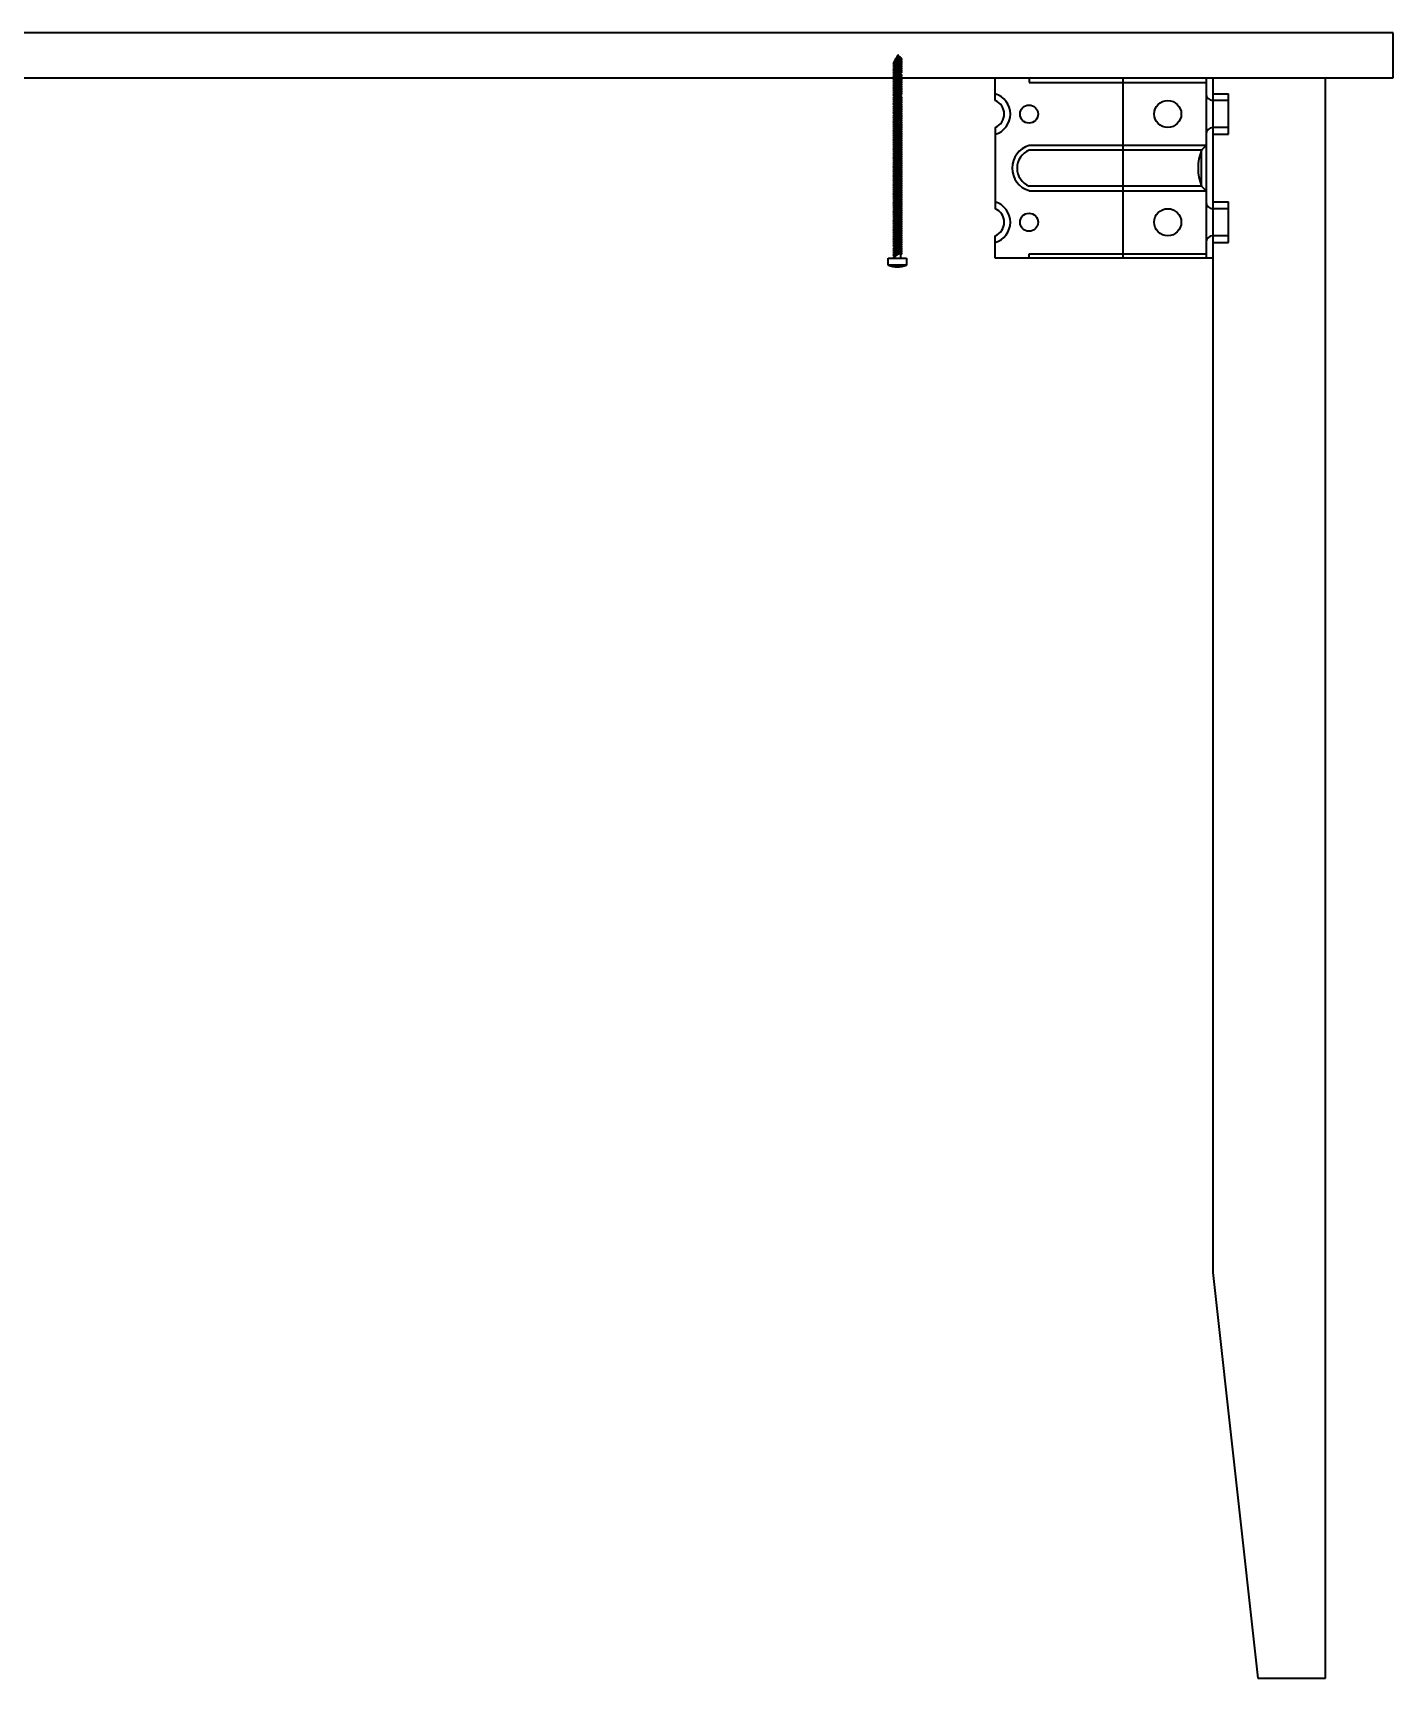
# Model space of a CAD drawing. Header units: millimetres. Extents: x 580 to 8071, y -310 to 9213.
# Drawn here: x 3863 to 4467, y 682 to 1412 of the extents above; entities that cross this region are included whole.
import ezdxf

# ---------------------------------------------------------------- set-up
doc = ezdxf.new("R2010")
doc.units = ezdxf.units.MM
doc.layers.add('IF-DETL', color=4, linetype='Continuous', lineweight=35)
doc.layers.add('IF-FURN', color=7, linetype='Continuous', lineweight=35)

msp = doc.modelspace()

# ---------------------------------------------------------------- linework, layer by layer
at = {"layer": 'IF-DETL'}
for p, q in [((4247.04, 1401.8), (4246.23, 1400.16)), ((4247.75, 1400.66), (4247.04, 1401.8)), ((4245.28, 1398.04), (4246.01, 1399.67)), ((4248.28, 1399.84), (4248.28, 1400.34)), ((4248.28, 1398.84), (4248.28, 1399.5)), ((4248.28, 1397.84), (4248.28, 1398.5)), ((4248.28, 1396.84), (4248.28, 1397.5)), ((4248.28, 1395.84), (4248.28, 1396.5)), ((4248.28, 1394.84), (4248.28, 1395.5)), ((4248.28, 1393.84), (4248.28, 1394.5)), ((4248.28, 1392.84), (4248.28, 1393.5)), ((4248.28, 1391.84), (4248.28, 1392.5)), ((4248.28, 1390.84), (4248.28, 1391.5)), ((4248.28, 1389.84), (4248.28, 1390.5)), ((4248.28, 1388.84), (4248.28, 1389.5)), ((4248.28, 1387.84), (4248.28, 1388.5)), ((4248.28, 1386.84), (4248.28, 1387.5)), ((4248.28, 1385.84), (4248.28, 1386.5)), ((4248.28, 1384.84), (4248.28, 1385.5)), ((4248.28, 1383.84), (4248.28, 1384.5)), ((4248.28, 1382.84), (4248.28, 1383.5)), ((4248.28, 1381.84), (4248.28, 1382.5)), ((4248.28, 1380.84), (4248.28, 1381.5)), ((4248.28, 1379.84), (4248.28, 1380.5)), ((4248.28, 1378.84), (4248.28, 1379.5)), ((4248.28, 1377.84), (4248.28, 1378.5)), ((4248.28, 1376.84), (4248.28, 1377.5)), ((4248.28, 1375.84), (4248.28, 1376.5)), ((4248.28, 1374.84), (4248.28, 1375.5)), ((4248.28, 1373.84), (4248.28, 1374.5)), ((4248.28, 1372.84), (4248.28, 1373.5)), ((4248.28, 1371.84), (4248.28, 1372.5)), ((4248.28, 1370.84), (4248.28, 1371.5)), ((4248.28, 1369.84), (4248.28, 1370.5)), ((4248.28, 1368.84), (4248.28, 1369.5)), ((4248.28, 1367.84), (4248.28, 1368.5)), ((4248.28, 1366.84), (4248.28, 1367.5)), ((4248.28, 1365.84), (4248.28, 1366.5)), ((4248.28, 1364.84), (4248.28, 1365.5)), ((4248.28, 1363.84), (4248.28, 1364.5)), ((4248.28, 1362.84), (4248.28, 1363.5)), ((4248.28, 1361.84), (4248.28, 1362.5)), ((4248.28, 1360.84), (4248.28, 1361.5)), ((4248.28, 1359.84), (4248.28, 1360.5)), ((4248.28, 1358.84), (4248.28, 1359.5)), ((4248.28, 1357.84), (4248.28, 1358.5)), ((4248.28, 1356.84), (4248.28, 1357.5)), ((4248.28, 1355.84), (4248.28, 1356.5)), ((4248.28, 1354.84), (4248.28, 1355.5)), ((4248.28, 1353.84), (4248.28, 1354.5)), ((4248.28, 1352.84), (4248.28, 1353.5)), ((4248.28, 1351.84), (4248.28, 1352.5)), ((4248.28, 1350.84), (4248.28, 1351.5)), ((4248.28, 1349.84), (4248.28, 1350.5)), ((4248.28, 1348.84), (4248.28, 1349.5)), ((4248.28, 1347.84), (4248.28, 1348.5)), ((4248.28, 1346.84), (4248.28, 1347.5)), ((4248.28, 1345.84), (4248.28, 1346.5)), ((4248.28, 1344.84), (4248.28, 1345.5)), ((4248.28, 1343.84), (4248.28, 1344.5)), ((4248.28, 1342.84), (4248.28, 1343.5)), ((4248.28, 1341.84), (4248.28, 1342.5)), ((4248.28, 1340.84), (4248.28, 1341.5)), ((4248.28, 1339.84), (4248.28, 1340.5)), ((4248.28, 1338.84), (4248.28, 1339.5)), ((4248.28, 1337.84), (4248.28, 1338.5)), ((4248.28, 1336.84), (4248.28, 1337.5)), ((4248.28, 1335.84), (4248.28, 1336.5)), ((4248.28, 1334.84), (4248.28, 1335.5)), ((4248.28, 1333.84), (4248.28, 1334.5)), ((4248.28, 1332.84), (4248.28, 1333.5)), ((4248.28, 1331.84), (4248.28, 1332.5)), ((4248.28, 1330.84), (4248.28, 1331.5)), ((4248.28, 1329.84), (4248.28, 1330.5)), ((4248.28, 1328.84), (4248.28, 1329.5)), ((4248.28, 1327.84), (4248.28, 1328.5)), ((4248.28, 1326.84), (4248.28, 1327.5)), ((4248.28, 1325.84), (4248.28, 1326.5)), ((4248.28, 1324.84), (4248.28, 1325.5)), ((4248.28, 1323.84), (4248.28, 1324.5)), ((4248.28, 1322.84), (4248.28, 1323.5)), ((4248.28, 1321.84), (4248.28, 1322.5)), ((4248.28, 1320.84), (4248.28, 1321.5)), ((4248.28, 1319.84), (4248.28, 1320.5)), ((4248.28, 1318.84), (4248.28, 1319.5)), ((4248.28, 1317.84), (4248.28, 1318.5)), ((4248.28, 1316.84), (4248.28, 1317.5)), ((4248.28, 1315.84), (4248.28, 1316.5)), ((4248.28, 1314.84), (4248.28, 1315.5)), ((4248.28, 1313.84), (4248.28, 1314.5)), ((4248.28, 1312.84), (4248.28, 1313.5)), ((4248.28, 1311.84), (4248.28, 1312.5))]:
    msp.add_line(p, q, dxfattribs=at)
for centre, radius, start, end in [((4248.55, 1395.98), 3.87, 94.04616, 156.78621), ((4248.55, 1394.98), 3.87, 94.04616, 156.78621), ((4248.55, 1393.98), 3.87, 94.04616, 156.78621), ((4245.44, 1397.46), 0.446, 174.28486, 248.8715), ((4248.55, 1392.98), 3.87, 94.04616, 156.78621), ((4245.44, 1396.46), 0.446, 174.28486, 248.8715), ((4248.55, 1391.98), 3.87, 94.04616, 156.78621), ((4245.44, 1395.46), 0.446, 174.28486, 248.8715), ((4248.55, 1390.98), 3.87, 94.04616, 156.78621), ((4245.44, 1394.46), 0.446, 174.28486, 248.8715), ((4248.47, 1395.96), 3.55, 86.85393, 154.23406), ((4248.47, 1394.96), 3.55, 86.85393, 154.23406), ((4248.47, 1393.96), 3.55, 86.85393, 154.23406), ((4248.47, 1392.96), 3.55, 86.85393, 154.23406), ((4248.47, 1391.96), 3.55, 86.85393, 154.23406), ((4248.47, 1390.96), 3.55, 86.85393, 154.23406), ((4246.12, 1399.76), 0.283, 127.75666, 232.24334), ((4248.17, 1396.82), 3.87, 94.04616, 124.97285), ((4248.09, 1396.8), 3.55, 86.85393, 125.89559), ((4247.86, 1400.25), 0.427, 11.56694, 85.49572), ((4248.04, 1399.56), 0.814, 8.12369, 72.92609), ((4248.04, 1398.56), 0.814, 8.12369, 72.92609), ((4248.04, 1397.56), 0.814, 8.12369, 72.92609), ((4248.04, 1396.56), 0.814, 8.12369, 72.92609), ((4248.04, 1395.56), 0.814, 8.12369, 72.92609), ((4248.04, 1394.56), 0.814, 8.12369, 72.92609), ((4248.04, 1393.56), 0.814, 8.12369, 72.92609), ((4248.67, 1399.67), 0.171, 267.89115, 20.55138), ((4248.67, 1398.67), 0.171, 267.89115, 20.55138), ((4248.67, 1397.67), 0.171, 267.89115, 20.55138), ((4248.67, 1396.67), 0.171, 267.89115, 20.55138), ((4248.67, 1395.67), 0.171, 267.89115, 20.55138), ((4248.67, 1394.67), 0.171, 267.89115, 20.55138), ((4248.55, 1389.98), 3.87, 94.04616, 156.78621), ((4245.44, 1393.46), 0.446, 174.28486, 248.8715), ((4248.55, 1388.98), 3.87, 94.04616, 156.78621), ((4245.44, 1392.46), 0.446, 174.28486, 248.8715), ((4248.55, 1387.98), 3.87, 94.04616, 156.78621), ((4245.44, 1391.46), 0.446, 174.28486, 248.8715), ((4248.55, 1386.98), 3.87, 94.04616, 156.78621), ((4245.44, 1390.46), 0.446, 174.28486, 248.8715), ((4248.55, 1385.98), 3.87, 94.04616, 156.78621), ((4245.44, 1389.46), 0.446, 174.28486, 248.8715), ((4248.55, 1384.98), 3.87, 94.04616, 156.78621), ((4245.44, 1388.46), 0.446, 174.28486, 248.8715), ((4248.55, 1383.98), 3.87, 94.04616, 156.78621), ((4245.44, 1387.46), 0.446, 174.28486, 248.8715), ((4248.47, 1389.96), 3.55, 86.85393, 154.23406), ((4248.47, 1388.96), 3.55, 86.85393, 154.23406), ((4248.47, 1387.96), 3.55, 86.85393, 154.23406), ((4248.47, 1386.96), 3.55, 86.85393, 154.23406), ((4248.47, 1385.96), 3.55, 86.85393, 154.23406), ((4248.47, 1384.96), 3.55, 86.85393, 154.23406), ((4248.47, 1383.96), 3.55, 86.85393, 154.23406), ((4248.04, 1392.56), 0.814, 8.12369, 72.92609), ((4248.04, 1391.56), 0.814, 8.12369, 72.92609), ((4248.04, 1390.56), 0.814, 8.12369, 72.92609), ((4248.04, 1389.56), 0.814, 8.12369, 72.92609), ((4248.04, 1388.56), 0.814, 8.12369, 72.92609), ((4248.04, 1387.56), 0.814, 8.12369, 72.92609), ((4248.04, 1386.56), 0.814, 8.12369, 72.92609), ((4248.67, 1392.67), 0.171, 267.89115, 20.55138), ((4248.67, 1390.67), 0.171, 267.89115, 20.55138), ((4248.67, 1389.67), 0.171, 267.89115, 20.55138), ((4248.67, 1388.67), 0.171, 267.89115, 20.55138), ((4248.67, 1387.67), 0.171, 267.89115, 20.55138), ((4248.55, 1382.98), 3.87, 94.04616, 156.78621), ((4245.44, 1386.46), 0.446, 174.28486, 248.8715), ((4248.55, 1381.98), 3.87, 94.04616, 156.78621), ((4245.44, 1385.46), 0.446, 174.28486, 248.8715), ((4248.55, 1380.98), 3.87, 94.04616, 156.78621), ((4245.44, 1384.46), 0.446, 174.28486, 248.8715), ((4248.55, 1379.98), 3.87, 94.04616, 156.78621), ((4245.44, 1383.46), 0.446, 174.28486, 248.8715), ((4248.55, 1378.98), 3.87, 94.04616, 156.78621), ((4245.44, 1382.46), 0.446, 174.28486, 248.8715), ((4248.55, 1377.98), 3.87, 94.04616, 156.78621), ((4245.44, 1381.46), 0.446, 174.28486, 248.8715), ((4248.55, 1376.98), 3.87, 94.04616, 156.78621), ((4245.44, 1380.46), 0.446, 174.28486, 248.8715), ((4248.55, 1375.98), 3.87, 94.04616, 156.78621), ((4248.47, 1382.96), 3.55, 86.85393, 154.23406), ((4248.47, 1381.96), 3.55, 86.85393, 154.23406), ((4248.47, 1380.96), 3.55, 86.85393, 154.23406), ((4248.47, 1379.96), 3.55, 86.85393, 154.23406), ((4248.47, 1378.96), 3.55, 86.85393, 154.23406), ((4248.47, 1377.96), 3.55, 86.85393, 154.23406), ((4248.47, 1376.96), 3.55, 86.85393, 154.23406), ((4248.04, 1385.56), 0.814, 8.12369, 72.92609), ((4248.04, 1384.56), 0.814, 8.12369, 72.92609), ((4248.04, 1383.56), 0.814, 8.12369, 72.92609), ((4248.04, 1382.56), 0.814, 8.12369, 72.92609), ((4248.04, 1381.56), 0.814, 8.12369, 72.92609), ((4248.04, 1380.56), 0.814, 8.12369, 72.92609), ((4248.04, 1379.56), 0.814, 8.12369, 72.92609), ((4248.67, 1386.67), 0.171, 267.89115, 20.55138), ((4248.67, 1385.67), 0.171, 267.89115, 20.55138), ((4248.67, 1384.67), 0.171, 267.89115, 20.55138), ((4248.67, 1382.67), 0.171, 267.89115, 20.55138), ((4248.67, 1381.67), 0.171, 267.89115, 20.55138), ((4248.67, 1380.67), 0.171, 267.89115, 20.55138), ((4248.67, 1379.67), 0.171, 267.89115, 20.55138), ((4245.44, 1379.46), 0.446, 174.28486, 248.8715), ((4248.55, 1374.98), 3.87, 94.04616, 156.78621), ((4245.44, 1378.46), 0.446, 174.28486, 248.8715), ((4248.55, 1373.98), 3.87, 94.04616, 156.78621), ((4245.44, 1377.46), 0.446, 174.28486, 248.8715), ((4248.55, 1372.98), 3.87, 94.04616, 156.78621), ((4245.44, 1376.46), 0.446, 174.28486, 248.8715), ((4248.55, 1371.98), 3.87, 94.04616, 156.78621), ((4245.44, 1375.46), 0.446, 174.28486, 248.8715), ((4248.55, 1370.98), 3.87, 94.04616, 156.78621), ((4245.44, 1374.46), 0.446, 174.28486, 248.8715), ((4248.55, 1369.98), 3.87, 94.04616, 156.78621), ((4245.44, 1373.46), 0.446, 174.28486, 248.8715), ((4248.55, 1368.98), 3.87, 94.04616, 156.78621), ((4245.44, 1372.46), 0.446, 174.28486, 248.8715), ((4248.47, 1375.96), 3.55, 86.85393, 154.23406), ((4248.47, 1374.96), 3.55, 86.85393, 154.23406), ((4248.47, 1373.96), 3.55, 86.85393, 154.23406), ((4248.47, 1372.96), 3.55, 86.85393, 154.23406), ((4248.47, 1371.96), 3.55, 86.85393, 154.23406), ((4248.47, 1370.96), 3.55, 86.85393, 154.23406), ((4248.47, 1369.96), 3.55, 86.85393, 154.23406), ((4248.47, 1368.96), 3.55, 86.85393, 154.23406), ((4248.04, 1378.56), 0.814, 8.12369, 72.92609), ((4248.04, 1377.56), 0.814, 8.12369, 72.92609), ((4248.04, 1376.56), 0.814, 8.12369, 72.92609), ((4248.04, 1375.56), 0.814, 8.12369, 72.92609), ((4248.04, 1374.56), 0.814, 8.12369, 72.92609), ((4248.04, 1373.56), 0.814, 8.12369, 72.92609), ((4248.04, 1372.56), 0.814, 8.12369, 72.92609), ((4248.67, 1378.67), 0.171, 267.89115, 20.55138), ((4248.67, 1377.67), 0.171, 267.89115, 20.55138), ((4248.67, 1376.67), 0.171, 267.89115, 20.55138), ((4248.67, 1375.67), 0.171, 267.89115, 20.55138), ((4248.67, 1374.67), 0.171, 267.89115, 20.55138), ((4248.67, 1373.67), 0.171, 267.89115, 20.55138), ((4248.67, 1372.67), 0.171, 267.89115, 20.55138), ((4248.55, 1367.98), 3.87, 94.04616, 156.78621), ((4245.44, 1371.46), 0.446, 174.28486, 248.8715), ((4248.55, 1366.98), 3.87, 94.04616, 156.78621), ((4245.44, 1370.46), 0.446, 174.28486, 248.8715), ((4248.55, 1365.98), 3.87, 94.04616, 156.78621), ((4245.44, 1369.46), 0.446, 174.28486, 248.8715), ((4248.55, 1364.98), 3.87, 94.04616, 156.78621), ((4245.44, 1368.46), 0.446, 174.28486, 248.8715), ((4248.55, 1363.98), 3.87, 94.04616, 156.78621), ((4245.44, 1367.46), 0.446, 174.28486, 248.8715), ((4248.55, 1362.98), 3.87, 94.04616, 156.78621), ((4245.44, 1366.46), 0.446, 174.28486, 248.8715), ((4248.55, 1361.98), 3.87, 94.04616, 156.78621), ((4245.44, 1365.46), 0.446, 174.28486, 248.8715), ((4248.47, 1367.96), 3.55, 86.85393, 154.23406), ((4248.47, 1366.96), 3.55, 86.85393, 154.23406), ((4248.47, 1365.96), 3.55, 86.85393, 154.23406), ((4248.47, 1364.96), 3.55, 86.85393, 154.23406), ((4248.47, 1363.96), 3.55, 86.85393, 154.23406), ((4248.47, 1362.96), 3.55, 86.85393, 154.23406), ((4248.47, 1361.96), 3.55, 86.85393, 154.23406), ((4248.04, 1371.56), 0.814, 8.12369, 72.92609), ((4248.04, 1370.56), 0.814, 8.12369, 72.92609), ((4248.04, 1369.56), 0.814, 8.12369, 72.92609), ((4248.04, 1368.56), 0.814, 8.12369, 72.92609), ((4248.04, 1367.56), 0.814, 8.12369, 72.92609), ((4248.04, 1366.56), 0.814, 8.12369, 72.92609), ((4248.04, 1365.56), 0.814, 8.12369, 72.92609), ((4248.04, 1364.56), 0.814, 8.12369, 72.92609), ((4248.67, 1371.67), 0.171, 267.89115, 20.55138), ((4248.67, 1370.67), 0.171, 267.89115, 20.55138), ((4248.67, 1369.67), 0.171, 267.89115, 20.55138), ((4248.67, 1368.67), 0.171, 267.89115, 20.55138), ((4248.67, 1367.67), 0.171, 267.89115, 20.55138), ((4248.67, 1366.67), 0.171, 267.89115, 20.55138), ((4248.67, 1365.67), 0.171, 267.89115, 20.55138), ((4248.55, 1360.98), 3.87, 94.04616, 156.78621), ((4245.44, 1364.46), 0.446, 174.28486, 248.8715), ((4248.55, 1359.98), 3.87, 94.04616, 156.78621), ((4245.44, 1363.46), 0.446, 174.28486, 248.8715), ((4248.55, 1358.98), 3.87, 94.04616, 156.78621), ((4245.44, 1362.46), 0.446, 174.28486, 248.8715), ((4248.55, 1357.98), 3.87, 94.04616, 156.78621), ((4245.44, 1361.46), 0.446, 174.28486, 248.8715), ((4248.55, 1356.98), 3.87, 94.04616, 156.78621), ((4245.44, 1360.46), 0.446, 174.28486, 248.8715), ((4248.55, 1355.98), 3.87, 94.04616, 156.78621), ((4245.44, 1359.46), 0.446, 174.28486, 248.8715), ((4248.55, 1354.98), 3.87, 94.04616, 156.78621), ((4245.44, 1358.46), 0.446, 174.28486, 248.8715), ((4248.55, 1353.98), 3.87, 94.04616, 156.78621), ((4248.47, 1360.96), 3.55, 86.85393, 154.23406), ((4248.47, 1359.96), 3.55, 86.85393, 154.23406), ((4248.47, 1358.96), 3.55, 86.85393, 154.23406), ((4248.47, 1357.96), 3.55, 86.85393, 154.23406), ((4248.47, 1356.96), 3.55, 86.85393, 154.23406), ((4248.47, 1355.96), 3.55, 86.85393, 154.23406), ((4248.47, 1354.96), 3.55, 86.85393, 154.23406), ((4248.04, 1363.56), 0.814, 8.12369, 72.92609), ((4248.04, 1362.56), 0.814, 8.12369, 72.92609), ((4248.04, 1361.56), 0.814, 8.12369, 72.92609), ((4248.04, 1360.56), 0.814, 8.12369, 72.92609), ((4248.04, 1359.56), 0.814, 8.12369, 72.92609), ((4248.04, 1358.56), 0.814, 8.12369, 72.92609), ((4248.04, 1357.56), 0.814, 8.12369, 72.92609), ((4248.67, 1364.67), 0.171, 267.89115, 20.55138), ((4248.67, 1363.67), 0.171, 267.89115, 20.55138), ((4248.67, 1362.67), 0.171, 267.89115, 20.55138), ((4248.67, 1361.67), 0.171, 267.89115, 20.55138), ((4248.67, 1360.67), 0.171, 267.89115, 20.55138), ((4248.67, 1359.67), 0.171, 267.89115, 20.55138), ((4248.67, 1358.67), 0.171, 267.89115, 20.55138), ((4245.44, 1357.46), 0.446, 174.28486, 248.8715), ((4248.55, 1352.98), 3.87, 94.04616, 156.78621), ((4245.44, 1356.46), 0.446, 174.28486, 248.8715), ((4248.55, 1351.98), 3.87, 94.04616, 156.78621), ((4245.44, 1355.46), 0.446, 174.28486, 248.8715), ((4248.55, 1350.98), 3.87, 94.04616, 156.78621), ((4245.44, 1354.46), 0.446, 174.28486, 248.8715), ((4248.55, 1349.98), 3.87, 94.04616, 156.78621), ((4245.44, 1353.46), 0.446, 174.28486, 248.8715), ((4248.55, 1348.98), 3.87, 94.04616, 156.78621), ((4245.44, 1352.46), 0.446, 174.28486, 248.8715), ((4248.55, 1347.98), 3.87, 94.04616, 156.78621), ((4245.44, 1351.46), 0.446, 174.28486, 248.8715), ((4248.55, 1346.98), 3.87, 94.04616, 156.78621), ((4245.44, 1350.46), 0.446, 174.28486, 248.8715), ((4248.47, 1353.96), 3.55, 86.85393, 154.23406), ((4248.47, 1352.96), 3.55, 86.85393, 154.23406), ((4248.47, 1351.96), 3.55, 86.85393, 154.23406), ((4248.47, 1350.96), 3.55, 86.85393, 154.23406), ((4248.47, 1349.96), 3.55, 86.85393, 154.23406), ((4248.47, 1348.96), 3.55, 86.85393, 154.23406), ((4248.47, 1347.96), 3.55, 86.85393, 154.23406), ((4248.47, 1346.96), 3.55, 86.85393, 154.23406), ((4248.04, 1356.56), 0.814, 8.12369, 72.92609), ((4248.04, 1355.56), 0.814, 8.12369, 72.92609), ((4248.04, 1354.56), 0.814, 8.12369, 72.92609), ((4248.04, 1353.56), 0.814, 8.12369, 72.92609), ((4248.04, 1352.56), 0.814, 8.12369, 72.92609), ((4248.04, 1351.56), 0.814, 8.12369, 72.92609), ((4248.04, 1350.56), 0.814, 8.12369, 72.92609), ((4248.67, 1357.67), 0.171, 267.89115, 20.55138), ((4248.67, 1356.67), 0.171, 267.89115, 20.55138), ((4248.67, 1355.67), 0.171, 267.89115, 20.55138), ((4248.67, 1354.67), 0.171, 267.89115, 20.55138), ((4248.67, 1353.67), 0.171, 267.89115, 20.55138), ((4248.67, 1352.67), 0.171, 267.89115, 20.55138), ((4248.67, 1351.67), 0.171, 267.89115, 20.55138), ((4248.67, 1350.67), 0.171, 267.89115, 20.55138), ((4248.55, 1345.98), 3.87, 94.04616, 156.78621), ((4245.44, 1349.46), 0.446, 174.28486, 248.8715), ((4248.55, 1344.98), 3.87, 94.04616, 156.78621), ((4245.44, 1348.46), 0.446, 174.28486, 248.8715), ((4248.55, 1343.98), 3.87, 94.04616, 156.78621), ((4245.44, 1347.46), 0.446, 174.28486, 248.8715), ((4248.55, 1342.98), 3.87, 94.04616, 156.78621), ((4245.44, 1346.46), 0.446, 174.28486, 248.8715), ((4248.55, 1341.98), 3.87, 94.04616, 156.78621), ((4245.44, 1345.46), 0.446, 174.28486, 248.8715), ((4248.55, 1340.98), 3.87, 94.04616, 156.78621), ((4245.44, 1344.46), 0.446, 174.28486, 248.8715), ((4248.55, 1339.98), 3.87, 94.04616, 156.78621), ((4245.44, 1343.46), 0.446, 174.28486, 248.8715), ((4248.47, 1345.96), 3.55, 86.85393, 154.23406), ((4248.47, 1344.96), 3.55, 86.85393, 154.23406), ((4248.47, 1343.96), 3.55, 86.85393, 154.23406), ((4248.47, 1342.96), 3.55, 86.85393, 154.23406), ((4248.47, 1341.96), 3.55, 86.85393, 154.23406), ((4248.47, 1340.96), 3.55, 86.85393, 154.23406), ((4248.47, 1339.96), 3.55, 86.85393, 154.23406), ((4248.04, 1349.56), 0.814, 8.12369, 72.92609), ((4248.04, 1348.56), 0.814, 8.12369, 72.92609), ((4248.04, 1347.56), 0.814, 8.12369, 72.92609), ((4248.04, 1346.56), 0.814, 8.12369, 72.92609), ((4248.04, 1345.56), 0.814, 8.12369, 72.92609), ((4248.04, 1344.56), 0.814, 8.12369, 72.92609), ((4248.04, 1343.56), 0.814, 8.12369, 72.92609), ((4248.04, 1342.56), 0.814, 8.12369, 72.92609), ((4248.67, 1349.67), 0.171, 267.89115, 20.55138), ((4248.67, 1348.67), 0.171, 267.89115, 20.55138), ((4248.67, 1347.67), 0.171, 267.89115, 20.55138), ((4248.67, 1346.67), 0.171, 267.89115, 20.55138), ((4248.67, 1345.67), 0.171, 267.89115, 20.55138), ((4248.67, 1344.67), 0.171, 267.89115, 20.55138), ((4248.67, 1343.67), 0.171, 267.89115, 20.55138), ((4248.55, 1338.98), 3.87, 94.04616, 156.78621), ((4245.44, 1342.46), 0.446, 174.28486, 248.8715), ((4248.55, 1337.98), 3.87, 94.04616, 156.78621), ((4245.44, 1341.46), 0.446, 174.28486, 248.8715), ((4248.55, 1336.98), 3.87, 94.04616, 156.78621), ((4245.44, 1340.46), 0.446, 174.28486, 248.8715), ((4248.55, 1335.98), 3.87, 94.04616, 156.78621), ((4245.44, 1339.46), 0.446, 174.28486, 248.8715), ((4248.55, 1334.98), 3.87, 94.04616, 156.78621), ((4245.44, 1338.46), 0.446, 174.28486, 248.8715), ((4248.55, 1333.98), 3.87, 94.04616, 156.78621), ((4245.44, 1337.46), 0.446, 174.28486, 248.8715), ((4248.55, 1332.98), 3.87, 94.04616, 156.78621), ((4245.44, 1336.46), 0.446, 174.28486, 248.8715), ((4248.47, 1338.96), 3.55, 86.85393, 154.23406), ((4248.47, 1337.96), 3.55, 86.85393, 154.23406), ((4248.47, 1336.96), 3.55, 86.85393, 154.23406), ((4248.47, 1335.96), 3.55, 86.85393, 154.23406), ((4248.47, 1334.96), 3.55, 86.85393, 154.23406), ((4248.47, 1333.96), 3.55, 86.85393, 154.23406), ((4248.47, 1332.96), 3.55, 86.85393, 154.23406), ((4248.04, 1341.56), 0.814, 8.12369, 72.92609), ((4248.04, 1340.56), 0.814, 8.12369, 72.92609), ((4248.04, 1339.56), 0.814, 8.12369, 72.92609), ((4248.04, 1338.56), 0.814, 8.12369, 72.92609), ((4248.04, 1337.56), 0.814, 8.12369, 72.92609), ((4248.04, 1336.56), 0.814, 8.12369, 72.92609), ((4248.04, 1335.56), 0.814, 8.12369, 72.92609), ((4248.67, 1342.67), 0.171, 267.89115, 20.55138), ((4248.67, 1341.67), 0.171, 267.89115, 20.55138), ((4248.67, 1340.67), 0.171, 267.89115, 20.55138), ((4248.67, 1339.67), 0.171, 267.89115, 20.55138), ((4248.67, 1338.67), 0.171, 267.89115, 20.55138), ((4248.67, 1337.67), 0.171, 267.89115, 20.55138), ((4248.67, 1336.67), 0.171, 267.89115, 20.55138), ((4248.55, 1331.98), 3.87, 94.04616, 156.78621), ((4245.44, 1335.46), 0.446, 174.28486, 248.8715), ((4248.55, 1330.98), 3.87, 94.04616, 156.78621), ((4245.44, 1334.46), 0.446, 174.28486, 248.8715), ((4248.55, 1329.98), 3.87, 94.04616, 156.78621), ((4245.44, 1333.46), 0.446, 174.28486, 248.8715), ((4248.55, 1328.98), 3.87, 94.04616, 156.78621), ((4245.44, 1332.46), 0.446, 174.28486, 248.8715), ((4248.55, 1327.98), 3.87, 94.04616, 156.78621), ((4245.44, 1331.46), 0.446, 174.28486, 248.8715), ((4248.55, 1326.98), 3.87, 94.04616, 156.78621), ((4245.44, 1330.46), 0.446, 174.28486, 248.8715), ((4248.55, 1325.98), 3.87, 94.04616, 156.78621), ((4245.44, 1329.46), 0.446, 174.28486, 248.8715), ((4248.55, 1324.98), 3.87, 94.04616, 156.78621), ((4248.47, 1331.96), 3.55, 86.85393, 154.23406), ((4248.47, 1330.96), 3.55, 86.85393, 154.23406), ((4248.47, 1329.96), 3.55, 86.85393, 154.23406), ((4248.47, 1328.96), 3.55, 86.85393, 154.23406), ((4248.47, 1327.96), 3.55, 86.85393, 154.23406), ((4248.47, 1326.96), 3.55, 86.85393, 154.23406), ((4248.47, 1325.96), 3.55, 86.85393, 154.23406), ((4248.04, 1334.56), 0.814, 8.12369, 72.92609), ((4248.04, 1333.56), 0.814, 8.12369, 72.92609), ((4248.04, 1332.56), 0.814, 8.12369, 72.92609), ((4248.04, 1331.56), 0.814, 8.12369, 72.92609), ((4248.04, 1330.56), 0.814, 8.12369, 72.92609), ((4248.04, 1329.56), 0.814, 8.12369, 72.92609), ((4248.04, 1328.56), 0.814, 8.12369, 72.92609), ((4248.67, 1335.67), 0.171, 267.89115, 20.55138), ((4248.67, 1334.67), 0.171, 267.89115, 20.55138), ((4248.67, 1333.67), 0.171, 267.89115, 20.55138), ((4248.67, 1332.67), 0.171, 267.89115, 20.55138), ((4248.67, 1331.67), 0.171, 267.89115, 20.55138), ((4248.67, 1330.67), 0.171, 267.89115, 20.55138), ((4248.67, 1329.67), 0.171, 267.89115, 20.55138), ((4248.67, 1328.67), 0.171, 267.89115, 20.55138), ((4245.44, 1328.46), 0.446, 174.28486, 248.8715), ((4248.55, 1323.98), 3.87, 94.04616, 156.78621), ((4245.44, 1327.46), 0.446, 174.28486, 248.8715), ((4248.55, 1322.98), 3.87, 94.04616, 156.78621), ((4245.44, 1326.46), 0.446, 174.28486, 248.8715), ((4248.55, 1321.98), 3.87, 94.04616, 156.78621), ((4245.44, 1325.46), 0.446, 174.28486, 248.8715), ((4248.55, 1320.98), 3.87, 94.04616, 156.78621), ((4245.44, 1324.46), 0.446, 174.28486, 248.8715), ((4248.55, 1319.98), 3.87, 94.04616, 156.78621), ((4245.44, 1323.46), 0.446, 174.28486, 248.8715), ((4248.55, 1318.98), 3.87, 94.04616, 156.78621), ((4245.44, 1322.46), 0.446, 174.28486, 248.8715), ((4248.55, 1317.98), 3.87, 94.04616, 156.78621), ((4245.44, 1321.46), 0.446, 174.28486, 248.8715), ((4248.47, 1324.96), 3.55, 86.85393, 154.23406), ((4248.47, 1323.96), 3.55, 86.85393, 154.23406), ((4248.47, 1322.96), 3.55, 86.85393, 154.23406), ((4248.47, 1321.96), 3.55, 86.85393, 154.23406), ((4248.47, 1320.96), 3.55, 86.85393, 154.23406), ((4248.47, 1319.96), 3.55, 86.85393, 154.23406), ((4248.47, 1318.96), 3.55, 86.85393, 154.23406), ((4248.47, 1317.96), 3.55, 86.85393, 154.23406), ((4248.04, 1327.56), 0.814, 8.12369, 72.92609), ((4248.04, 1326.56), 0.814, 8.12369, 72.92609), ((4248.04, 1325.56), 0.814, 8.12369, 72.92609), ((4248.04, 1324.56), 0.814, 8.12369, 72.92609), ((4248.04, 1323.56), 0.814, 8.12369, 72.92609), ((4248.04, 1322.56), 0.814, 8.12369, 72.92609), ((4248.04, 1321.56), 0.814, 8.12369, 72.92609), ((4248.04, 1320.56), 0.814, 8.12369, 72.92609), ((4248.67, 1327.67), 0.171, 267.89115, 20.55138), ((4248.67, 1326.67), 0.171, 267.89115, 20.55138), ((4248.67, 1325.67), 0.171, 267.89115, 20.55138), ((4248.67, 1324.67), 0.171, 267.89115, 20.55138), ((4248.67, 1323.67), 0.171, 267.89115, 20.55138), ((4248.67, 1322.67), 0.171, 267.89115, 20.55138), ((4248.67, 1321.67), 0.171, 267.89115, 20.55138), ((4248.55, 1316.98), 3.87, 94.04616, 156.78621), ((4245.44, 1320.46), 0.446, 174.28486, 248.8715), ((4248.55, 1315.98), 3.87, 94.04616, 156.78621), ((4245.44, 1319.46), 0.446, 174.28486, 248.8715), ((4248.55, 1314.98), 3.87, 94.04616, 156.78621), ((4245.44, 1318.46), 0.446, 174.28486, 248.8715), ((4248.55, 1313.98), 3.87, 94.04616, 156.78621), ((4245.44, 1317.46), 0.446, 174.28486, 248.8715), ((4248.55, 1312.98), 3.87, 94.04616, 156.78621), ((4245.44, 1316.46), 0.446, 174.28486, 248.8715), ((4248.55, 1311.98), 3.87, 94.04616, 156.78621), ((4245.44, 1315.46), 0.446, 174.28486, 248.8715), ((4248.55, 1310.98), 3.87, 94.04616, 156.78621), ((4245.44, 1314.46), 0.446, 174.28486, 248.8715), ((4248.47, 1316.96), 3.55, 86.85393, 154.23406), ((4248.47, 1315.96), 3.55, 86.85393, 154.23406), ((4248.47, 1314.96), 3.55, 86.85393, 154.23406), ((4248.47, 1313.96), 3.55, 86.85393, 154.23406), ((4248.47, 1312.96), 3.55, 86.85393, 154.23406), ((4248.47, 1311.96), 3.55, 86.85393, 154.23406), ((4248.47, 1310.96), 3.55, 86.85393, 154.23406), ((4248.04, 1319.56), 0.814, 8.12369, 72.92609), ((4248.04, 1318.56), 0.814, 8.12369, 72.92609), ((4248.04, 1317.56), 0.814, 8.12369, 72.92609), ((4248.04, 1316.56), 0.814, 8.12369, 72.92609), ((4248.04, 1315.56), 0.814, 8.12369, 72.92609), ((4248.04, 1314.56), 0.814, 8.12369, 72.92609), ((4248.04, 1313.56), 0.814, 8.12369, 72.92609), ((4248.67, 1320.67), 0.171, 267.89115, 20.55138), ((4248.67, 1319.67), 0.171, 267.89115, 20.55138), ((4248.67, 1318.67), 0.171, 267.89115, 20.55138), ((4248.67, 1317.67), 0.171, 267.89115, 20.55138), ((4248.67, 1316.67), 0.171, 267.89115, 20.55138), ((4248.67, 1315.67), 0.171, 267.89115, 20.55138), ((4248.67, 1314.67), 0.171, 267.89115, 20.55138), ((4248.55, 1309.98), 3.87, 94.04616, 156.78621), ((4245.44, 1313.46), 0.446, 174.28486, 248.8715), ((4245.44, 1312.46), 0.446, 174.28486, 248.8715), ((4248.47, 1309.96), 3.55, 86.85393, 154.23406), ((4248.67, 1313.67), 0.171, 267.89115, 20.55138)]:
    msp.add_arc(centre, radius, start, end, dxfattribs=at)
at = {"layer": 'IF-FURN'}
for p, q in [((4436.78, 1411.5), (3256.78, 1411.5)), ((4466.78, 1411.5), (4436.78, 1411.5)), ((4466.78, 1391.5), (4466.78, 1411.5)), ((3448.68, 1391.5), (4466.78, 1391.5)), ((4290.22, 1381.5), (4290.22, 1391.5)), ((4305.22, 1391.5), (4305.22, 1389.5)), ((4305.22, 1389.5), (4383.78, 1389.5)), ((4346.78, 1391.5), (4346.78, 1311.5)), ((4383.78, 1391.5), (4383.78, 1311.5)), ((4386.78, 1391.5), (4386.78, 861.5)), ((4436.78, 681.5), (4436.78, 1391.5)), ((4386.78, 1384.5), (4393.78, 1384.5)), ((4393.78, 1381.5), (4386.78, 1381.5)), ((4393.78, 1366.5), (4393.78, 1384.5)), ((4290.22, 1369.5), (4290.22, 1333.5)), ((4393.78, 1369.5), (4386.78, 1369.5)), ((4386.78, 1366.5), (4393.78, 1366.5)), ((4383.78, 1361.5), (4305.22, 1361.5)), ((4381.78, 1359.5), (4305.22, 1359.5)), ((4383.78, 1361.5), (4381.78, 1359.5)), ((4381.78, 1343.5), (4381.78, 1359.5)), ((4381.78, 1343.5), (4305.22, 1343.5)), ((4383.78, 1341.5), (4381.78, 1343.5)), ((4305.22, 1341.5), (4383.78, 1341.5)), ((4386.78, 1336.5), (4393.78, 1336.5)), ((4393.78, 1318.5), (4393.78, 1336.5)), ((4393.78, 1333.5), (4386.78, 1333.5)), ((4290.22, 1311.5), (4290.22, 1321.5)), ((4393.78, 1321.5), (4386.78, 1321.5)), ((4386.78, 1318.5), (4393.78, 1318.5)), ((4242.78, 1308.5), (4242.78, 1311.5)), ((4242.78, 1311.5), (4250.78, 1311.5)), ((4250.78, 1308.5), (4242.78, 1308.5)), ((4248.28, 1311.5), (4248.28, 1313.5)), ((4250.78, 1311.5), (4250.78, 1308.5)), ((4386.78, 1311.5), (4290.22, 1311.5)), ((4305.22, 1311.5), (4305.22, 1313.5)), ((4305.22, 1313.5), (4383.78, 1313.5)), ((4386.78, 861.5), (4406.78, 681.5)), ((4406.78, 681.5), (4436.78, 681.5))]:
    msp.add_line(p, q, dxfattribs=at)
for centre, radius in [((4366.78, 1375.5), 6), ((4305.22, 1375.5), 4), ((4305.22, 1327.5), 4), ((4366.78, 1327.5), 6)]:
    msp.add_circle(centre, radius, dxfattribs=at)
for centre, radius, start, end in [((4287.56, 1375.5), 9.38, 286.46054, 73.53946), ((4287.68, 1375.5), 6.51, 292.92403, 67.07597), ((4386.78, 1384.5), 3, 180, 270), ((4386.78, 1366.5), 3, 90, 180), ((4308.19, 1351.5), 10.43, 106.54752, 253.45248), ((4308.63, 1351.5), 8.7, 113.09088, 246.90912), ((4401.85, 1351.5), 21.61, 158.27114, 201.72886), ((4287.56, 1327.5), 9.38, 286.46054, 73.53946), ((4386.78, 1336.5), 3, 180, 270), ((4287.68, 1327.5), 6.51, 292.92403, 67.07597), ((4386.78, 1318.5), 3, 90, 180), ((4246.78, 1317.44), 9.79, 245.89084, 294.10916)]:
    msp.add_arc(centre, radius, start, end, dxfattribs=at)

doc.saveas('drawing.dxf')
